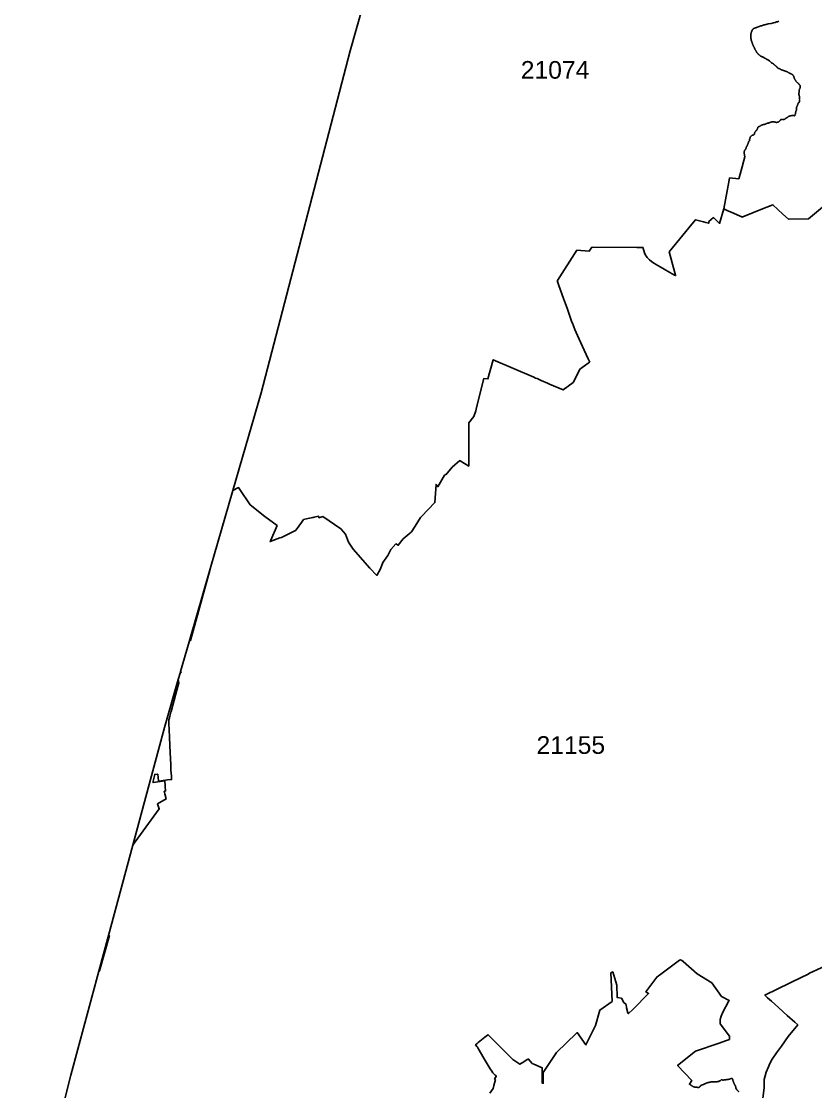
# Model space of a CAD drawing. Header units: inches. Extents: x 1341578 to 1502124, y 557203 to 748561.
# Drawn here: x 1352829 to 1376827, y 683758 to 716102 of the extents above; entities that cross this region are included whole.
import ezdxf
from ezdxf.enums import TextEntityAlignment as Align

# ---------------------------------------------------------------- set-up
doc = ezdxf.new("R2010")
doc.units = ezdxf.units.IN
doc.header["$MEASUREMENT"] = 0
doc.layers.add('Zipcode', color=7, linetype='Continuous')
doc.layers.add('ZipcodeAnno', color=7, linetype='Continuous')
doc.styles.add('Arial', font='arial.ttf')

msp = doc.modelspace()

# ---------------------------------------------------------------- linework, layer by layer
at = {"layer": 'Zipcode'}
for points in [[(1375712, 716104), (1375695, 716096), (1375675, 716089), (1375646, 716087), (1375628, 716078), (1375602, 716065), (1375556, 716054), (1375484, 716039), (1375389, 716027), (1375292, 716002), (1375270, 715995), (1375192, 715971), (1375187, 715971), (1375177, 715968), (1375167, 715965), (1375156, 715962), (1375148, 715958), (1375142, 715956), (1375129, 715951), (1375120, 715948), (1375110, 715945), (1375098, 715941), (1375085, 715936), (1375075, 715932), (1375059, 715924), (1375050, 715918), (1375038, 715913), (1375020, 715908), (1375006, 715904), (1374995, 715901), (1374985, 715898), (1374975, 715894), (1374965, 715889), (1374954, 715883), (1374944, 715876), (1374937, 715869), (1374930, 715860), (1374924, 715849), (1374915, 715843), (1374908, 715836), (1374901, 715814), (1374897, 715803), (1374893, 715789), (1374889, 715774), (1374883, 715762), (1374880, 715753), (1374876, 715738), (1374873, 715727), (1374871, 715716), (1374870, 715699), (1374870, 715688), (1374870, 715676), (1374870, 715666), (1374870, 715652), (1374871, 715639), (1374871, 715629), (1374871, 715618), (1374871, 715607), (1374872, 715596), (1374873, 715585), (1374875, 715575), (1374876, 715572), (1374877, 715565), (1374879, 715555), (1374881, 715546), (1374885, 715530), (1374889, 715515), (1374892, 715506), (1374896, 715494), (1374903, 715475), (1374906, 715464), (1374911, 715450), (1374915, 715439), (1374918, 715429), (1374923, 715416), (1374927, 715406), (1374931, 715395), (1374937, 715384), (1374943, 715372), (1374947, 715361), (1374952, 715348), (1374956, 715338), (1374966, 715320), (1374971, 715311), (1374976, 715302), (1374983, 715288), (1374988, 715274), (1374992, 715264), (1374997, 715255), (1375003, 715245), (1375009, 715236), (1375017, 715223), (1375022, 715214), (1375027, 715204), (1375033, 715193), (1375038, 715183), (1375043, 715173), (1375051, 715160), (1375058, 715152), (1375069, 715138), (1375077, 715129), (1375085, 715122), (1375092, 715114), (1375099, 715106), (1375109, 715099), (1375117, 715093), (1375130, 715082), (1375140, 715075), (1375148, 715068), (1375156, 715061), (1375166, 715052), (1375175, 715047), (1375194, 715038), (1375210, 715032), (1375220, 715030), (1375231, 715027), (1375244, 715021), (1375258, 715012), (1375270, 715005), (1375291, 714993), (1375300, 714988), (1375309, 714982), (1375317, 714976), (1375326, 714971), (1375335, 714966), (1375348, 714957), (1375362, 714949), (1375371, 714944), (1375386, 714936), (1375399, 714927), (1375412, 714919), (1375430, 714907), (1375442, 714897), (1375452, 714889), (1375461, 714881), (1375473, 714870), (1375489, 714856), (1375499, 714849), (1375513, 714840), (1375522, 714835), (1375532, 714831), (1375543, 714823), (1375551, 714817), (1375561, 714808), (1375568, 714800), (1375576, 714793), (1375586, 714787), (1375595, 714780), (1375606, 714771), (1375616, 714763), (1375626, 714754), (1375636, 714745), (1375644, 714738), (1375653, 714729), (1375660, 714722), (1375672, 714708), (1375680, 714701), (1375680, 714701), (1375689, 714693), (1375697, 714687), (1375707, 714683), (1375716, 714678), (1375726, 714674), (1375735, 714669), (1375745, 714664), (1375759, 714658), (1375768, 714654), (1375779, 714648), (1375789, 714643), (1375803, 714637), (1375813, 714632), (1375823, 714628), (1375838, 714623), (1375847, 714619), (1375858, 714616), (1375868, 714614), (1375879, 714610), (1375890, 714607), (1375900, 714604), (1375911, 714600), (1375922, 714595), (1375932, 714591), (1375942, 714587), (1375952, 714585), (1375958, 714583), (1375968, 714578), (1375978, 714574), (1375987, 714568), (1375996, 714562), (1376005, 714557), (1376014, 714552), (1376024, 714547), (1376033, 714542), (1376043, 714537), (1376053, 714532), (1376062, 714529), (1376074, 714524), (1376083, 714519), (1376092, 714514), (1376102, 714510), (1376111, 714506), (1376120, 714501), (1376131, 714496), (1376140, 714489), (1376144, 714480), (1376147, 714470), (1376153, 714462), (1376158, 714452), (1376165, 714444), (1376169, 714433), (1376171, 714420), (1376175, 714408), (1376176, 714398), (1376180, 714388), (1376187, 714379), (1376193, 714371), (1376197, 714360), (1376202, 714344), (1376210, 714334), (1376216, 714325), (1376221, 714314), (1376225, 714304), (1376230, 714295), (1376236, 714286), (1376246, 714277), (1376256, 714269), (1376263, 714263), (1376272, 714257), (1376280, 714250), (1376288, 714243), (1376296, 714235), (1376303, 714228), (1376311, 714220), (1376320, 714213), (1376327, 714203), (1376334, 714192), (1376342, 714183), (1376350, 714176), (1376357, 714167), (1376362, 714156), (1376363, 714145), (1376363, 714134), (1376362, 714124), (1376363, 714114), (1376360, 714099), (1376358, 714088), (1376355, 714078), (1376350, 714069), (1376345, 714059), (1376341, 714049), (1376337, 714040), (1376334, 714030), (1376331, 714019), (1376328, 714008), (1376328, 713997), (1376327, 713987), (1376328, 713976), (1376328, 713965), (1376328, 713954), (1376325, 713944), (1376322, 713934), (1376320, 713922), (1376321, 713911), (1376322, 713901), (1376323, 713890), (1376327, 713874), (1376330, 713866), (1376333, 713856), (1376336, 713844), (1376337, 713834), (1376339, 713823), (1376341, 713813), (1376342, 713802), (1376339, 713790), (1376338, 713779), (1376337, 713769), (1376337, 713759), (1376336, 713748), (1376335, 713737), (1376337, 713727), (1376337, 713716), (1376342, 713708), (1376345, 713698), (1376343, 713686), (1376340, 713677), (1376337, 713669), (1376336, 713667), (1376336, 713667), (1376332, 713658), (1376332, 713657), (1376326, 713649), (1376325, 713648), (1376325, 713648), (1376318, 713643), (1376308, 713641), (1376303, 713631), (1376297, 713621), (1376292, 713612), (1376289, 713602), (1376286, 713592), (1376283, 713583), (1376279, 713571), (1376276, 713560), (1376274, 713549), (1376270, 713540), (1376264, 713530), (1376258, 713521), (1376253, 713512), (1376250, 713501), (1376248, 713491), (1376249, 713480), (1376251, 713469), (1376253, 713458), (1376253, 713448), (1376253, 713437), (1376250, 713422), (1376244, 713413), (1376237, 713403), (1376233, 713393), (1376231, 713379), (1376230, 713369), (1376225, 713359), (1376222, 713349), (1376223, 713339), (1376222, 713329), (1376220, 713318), (1376220, 713307), (1376217, 713297), (1376209, 713290), (1376202, 713283), (1376202, 713273), (1376202, 713260), (1376197, 713251), (1376187, 713250), (1376175, 713253), (1376165, 713255), (1376154, 713254), (1376143, 713256), (1376132, 713260), (1376121, 713260), (1376107, 713257), (1376096, 713253), (1376085, 713251), (1376072, 713249), (1376061, 713248), (1376051, 713245), (1376040, 713242), (1376029, 713238), (1376020, 713233), (1376010, 713228), (1376001, 713221), (1375992, 713214), (1375985, 713205), (1375977, 713198), (1375967, 713195), (1375958, 713190), (1375949, 713185), (1375939, 713180), (1375930, 713175), (1375921, 713166), (1375914, 713159), (1375905, 713154), (1375896, 713149), (1375887, 713145), (1375877, 713140), (1375866, 713135), (1375856, 713132), (1375846, 713132), (1375835, 713134), (1375825, 713133), (1375813, 713131), (1375803, 713132), (1375790, 713132), (1375779, 713133), (1375769, 713130), (1375762, 713122), (1375759, 713112), (1375755, 713102), (1375749, 713094), (1375741, 713088), (1375732, 713082), (1375723, 713077), (1375715, 713071), (1375706, 713065), (1375696, 713060), (1375686, 713057), (1375676, 713054), (1375665, 713052), (1375655, 713051), (1375645, 713051), (1375634, 713051), (1375624, 713053), (1375614, 713055), (1375603, 713057), (1375593, 713059), (1375583, 713062), (1375573, 713064), (1375562, 713066), (1375550, 713067), (1375538, 713068), (1375528, 713067), (1375518, 713066), (1375507, 713065), (1375493, 713063), (1375482, 713059), (1375472, 713056), (1375462, 713052), (1375452, 713049), (1375443, 713045), (1375432, 713040), (1375422, 713036), (1375409, 713033), (1375397, 713030), (1375386, 713028), (1375376, 713025), (1375365, 713022), (1375353, 713017), (1375344, 713012), (1375329, 713006), (1375320, 713003), (1375309, 712999), (1375300, 712996), (1375291, 712992), (1375280, 712989), (1375266, 712988), (1375255, 712983), (1375242, 712981), (1375232, 712980), (1375221, 712980), (1375211, 712977), (1375201, 712972), (1375193, 712967), (1375184, 712960), (1375175, 712954), (1375166, 712948), (1375158, 712942), (1375148, 712936), (1375139, 712931), (1375130, 712927), (1375120, 712924), (1375110, 712921), (1375099, 712917), (1375089, 712909), (1375077, 712902), (1375077, 712892), (1375077, 712882), (1375075, 712871), (1375072, 712862), (1375067, 712852), (1375062, 712843), (1375057, 712832), (1375053, 712822), (1375047, 712814), (1375038, 712809), (1375030, 712802), (1375023, 712794), (1375017, 712784), (1375012, 712776), (1375005, 712767), (1374998, 712760), (1374993, 712751), (1374993, 712751), (1374989, 712741), (1374984, 712733), (1374981, 712722), (1374982, 712712), (1374981, 712701), (1374977, 712690), (1374971, 712681), (1374964, 712674), (1374954, 712671), (1374944, 712668), (1374934, 712666), (1374924, 712664), (1374913, 712661), (1374904, 712656), (1374895, 712648), (1374888, 712640), (1374879, 712634), (1374870, 712627), (1374863, 712620), (1374858, 712611), (1374858, 712610), (1374854, 712600), (1374854, 712589), (1374852, 712579), (1374846, 712571), (1374840, 712563), (1374835, 712552), (1374831, 712542), (1374830, 712532), (1374833, 712522), (1374836, 712513), (1374839, 712503), (1374830, 712498), (1374820, 712495), (1374814, 712487), (1374812, 712483), (1374808, 712473), (1374803, 712462), (1374800, 712453), (1374797, 712443), (1374793, 712433), (1374789, 712424), (1374785, 712414), (1374781, 712403), (1374777, 712394), (1374773, 712383), (1374769, 712373), (1374766, 712362), (1374760, 712354), (1374755, 712345), (1374750, 712336), (1374745, 712326), (1374740, 712317), (1374737, 712307), (1374733, 712296), (1374730, 712285), (1374727, 712275), (1374722, 712265), (1374718, 712256), (1374714, 712245), (1374709, 712236), (1374702, 712227), (1374695, 712219), (1374685, 712208), (1374680, 712199), (1374677, 712189), (1374674, 712178), (1374670, 712168), (1374666, 712160), (1374672, 712122), (1374691, 712009), (1374661, 711899), (1374610, 711708), (1374545, 711481), (1374507, 711347), (1374226, 711371), (1374213, 711303), (1374151, 710981), (1374053, 710435), (1373928, 709998), (1373744, 710175), (1373601, 710059), (1373600, 710002), (1373513, 710024), (1373442, 710042), (1373194, 710106), (1373087, 709975), (1372813, 709641), (1372401, 709139), (1372592, 708434), (1372595, 708421), (1372567, 708433), (1372496, 708469), (1372489, 708473), (1372418, 708514), (1372249, 708615), (1372131, 708685), (1371994, 708765), (1371955, 708790), (1371910, 708818), (1371870, 708844), (1371809, 708892), (1371776, 708925), (1371740, 708965), (1371716, 708999), (1371692, 709039), (1371662, 709103), (1371637, 709177), (1371619, 709239), (1371609, 709272), (1371597, 709272), (1371428, 709272), (1370073, 709278), (1370070, 709274), (1369989, 709158), (1369615, 709183), (1369029, 708274), (1369021, 708262), (1369028, 708239), (1369066, 708121), (1369107, 708008), (1369219, 707696), (1369224, 707683), (1369226, 707676), (1369326, 707403), (1369455, 707044), (1369474, 706991), (1369477, 706983), (1369477, 706983), (1369507, 706903), (1369520, 706867), (1369551, 706793), (1369631, 706611), (1369833, 706166), (1369950, 705907), (1369991, 705824), (1370002, 705807), (1369993, 705800), (1369985, 705794), (1369954, 705772), (1369840, 705689), (1369700, 705589), (1369508, 705195), (1369505, 705189), (1369197, 704967), (1368786, 705143), (1368723, 705171), (1368538, 705250), (1368409, 705306), (1368372, 705321), (1368368, 705323), (1368316, 705345), (1367085, 705874), (1366928, 705295), (1366801, 705308), (1366583, 704429), (1366560, 704336), (1366503, 704162), (1366348, 703968), (1366345, 702681), (1366345, 702664), (1366086, 702824), (1366079, 702828), (1365850, 702628), (1365653, 702401), (1365629, 702408), (1365616, 702386), (1365411, 702040), (1365359, 702108), (1365323, 701559), (1364918, 701136), (1364888, 701105), (1364729, 700844), (1364616, 700679), (1364545, 700618), (1364365, 700462), (1364216, 700268), (1364145, 700310), (1363991, 700137), (1363901, 699961), (1363750, 699745), (1363675, 699562), (1363567, 699359), (1363361, 699573), (1362849, 700153), (1362710, 700365), (1362622, 700600), (1362486, 700767), (1361935, 701136), (1361821, 701103), (1361807, 701146), (1361672, 701116), (1361648, 701111), (1361627, 701106), (1361540, 701089), (1361481, 701077), (1361356, 701052), (1361291, 700958), (1361132, 700732), (1361127, 700725), (1361076, 700700), (1360691, 700509), (1360684, 700507), (1360643, 700492), (1360344, 700379), (1360363, 700422), (1360557, 700862), (1360183, 701136), (1359738, 701494), (1359432, 701953), (1359394, 702011), (1359221, 701920), (1360077, 704879), (1362760, 715213), (1365679, 725483)], [(1377280, 710684), (1376611, 710135), (1376006, 710123), (1375839, 710279), (1375537, 710561), (1375170, 710412), (1374624, 710191), (1374607, 710184), (1374600, 710197), (1374528, 710228), (1374275, 710338), (1374253, 710348), (1374200, 710371), (1374053, 710435), (1374151, 710981), (1374213, 711303), (1374226, 711371), (1374507, 711347), (1374545, 711481), (1374610, 711708), (1374661, 711899), (1374691, 712009), (1374672, 712122), (1374666, 712160), (1374670, 712168), (1374674, 712178), (1374677, 712189), (1374680, 712199), (1374685, 712208), (1374695, 712219), (1374702, 712227), (1374709, 712236), (1374714, 712245), (1374718, 712256), (1374722, 712265), (1374727, 712275), (1374730, 712285), (1374733, 712296), (1374737, 712307), (1374740, 712317), (1374745, 712326), (1374750, 712336), (1374755, 712345), (1374760, 712354), (1374766, 712362), (1374769, 712373), (1374773, 712383), (1374777, 712394), (1374781, 712403), (1374785, 712414), (1374789, 712424), (1374793, 712433), (1374797, 712443), (1374800, 712453), (1374803, 712462), (1374808, 712473), (1374812, 712483), (1374814, 712487), (1374820, 712495), (1374830, 712498), (1374839, 712503), (1374836, 712513), (1374833, 712522), (1374830, 712532), (1374831, 712542), (1374835, 712552), (1374840, 712563), (1374846, 712571), (1374852, 712579), (1374854, 712589), (1374854, 712600), (1374858, 712610), (1374858, 712611), (1374863, 712620), (1374870, 712627), (1374879, 712634), (1374888, 712640), (1374895, 712648), (1374904, 712656), (1374913, 712661), (1374924, 712664), (1374934, 712666), (1374944, 712668), (1374954, 712671), (1374964, 712674), (1374971, 712681), (1374977, 712690), (1374981, 712701), (1374982, 712712), (1374981, 712722), (1374984, 712733), (1374989, 712741), (1374993, 712751), (1374993, 712751), (1374998, 712760), (1375005, 712767), (1375012, 712776), (1375017, 712784), (1375023, 712794), (1375030, 712802), (1375038, 712809), (1375047, 712814), (1375053, 712822), (1375057, 712832), (1375062, 712843), (1375067, 712852), (1375072, 712862), (1375075, 712871), (1375077, 712882), (1375077, 712892), (1375077, 712902), (1375089, 712909), (1375099, 712917), (1375110, 712921), (1375120, 712924), (1375130, 712927), (1375139, 712931), (1375148, 712936), (1375158, 712942), (1375166, 712948), (1375175, 712954), (1375184, 712960), (1375193, 712967), (1375201, 712972), (1375211, 712977), (1375221, 712980), (1375232, 712980), (1375242, 712981), (1375255, 712983), (1375266, 712988), (1375280, 712989), (1375291, 712992), (1375300, 712996), (1375309, 712999), (1375320, 713003), (1375329, 713006), (1375344, 713012), (1375353, 713017), (1375365, 713022), (1375376, 713025), (1375386, 713028), (1375397, 713030), (1375409, 713033), (1375422, 713036), (1375432, 713040), (1375443, 713045), (1375452, 713049), (1375462, 713052), (1375472, 713056), (1375482, 713059), (1375493, 713063), (1375507, 713065), (1375518, 713066), (1375528, 713067), (1375538, 713068), (1375550, 713067), (1375562, 713066), (1375573, 713064), (1375583, 713062), (1375593, 713059), (1375603, 713057), (1375614, 713055), (1375624, 713053), (1375634, 713051), (1375645, 713051), (1375655, 713051), (1375665, 713052), (1375676, 713054), (1375686, 713057), (1375696, 713060), (1375706, 713065), (1375715, 713071), (1375723, 713077), (1375732, 713082), (1375741, 713088), (1375749, 713094), (1375755, 713102), (1375759, 713112), (1375762, 713122), (1375769, 713130), (1375779, 713133), (1375790, 713132), (1375803, 713132), (1375813, 713131), (1375825, 713133), (1375835, 713134), (1375846, 713132), (1375856, 713132), (1375866, 713135), (1375877, 713140), (1375887, 713145), (1375896, 713149), (1375905, 713154), (1375914, 713159), (1375921, 713166), (1375930, 713175), (1375939, 713180), (1375949, 713185), (1375958, 713190), (1375967, 713195), (1375977, 713198), (1375985, 713205), (1375992, 713214), (1376001, 713221), (1376010, 713228), (1376020, 713233), (1376029, 713238), (1376040, 713242), (1376051, 713245), (1376061, 713248), (1376072, 713249), (1376085, 713251), (1376096, 713253), (1376107, 713257), (1376121, 713260), (1376132, 713260), (1376143, 713256), (1376154, 713254), (1376165, 713255), (1376175, 713253), (1376187, 713250), (1376197, 713251), (1376202, 713260), (1376202, 713273), (1376202, 713283), (1376209, 713290), (1376217, 713297), (1376220, 713307), (1376220, 713318), (1376222, 713329), (1376223, 713339), (1376222, 713349), (1376225, 713359), (1376230, 713369), (1376231, 713379), (1376233, 713393), (1376237, 713403), (1376244, 713413), (1376250, 713422), (1376253, 713437), (1376253, 713448), (1376253, 713458), (1376251, 713469), (1376249, 713480), (1376248, 713491), (1376250, 713501), (1376253, 713512), (1376258, 713521), (1376264, 713530), (1376270, 713540), (1376274, 713549), (1376276, 713560), (1376279, 713571), (1376283, 713583), (1376286, 713592), (1376289, 713602), (1376292, 713612), (1376297, 713621), (1376303, 713631), (1376308, 713641), (1376318, 713643), (1376325, 713648), (1376325, 713648), (1376326, 713649), (1376332, 713657), (1376332, 713658), (1376336, 713667), (1376336, 713667), (1376337, 713669), (1376340, 713677), (1376343, 713686), (1376345, 713698), (1376342, 713708), (1376337, 713716), (1376337, 713727), (1376335, 713737), (1376336, 713748), (1376337, 713759), (1376337, 713769), (1376338, 713779), (1376339, 713790), (1376342, 713802), (1376341, 713813), (1376339, 713823), (1376337, 713834), (1376336, 713844), (1376333, 713856), (1376330, 713866), (1376327, 713874), (1376323, 713890), (1376322, 713901), (1376321, 713911), (1376320, 713922), (1376322, 713934), (1376325, 713944), (1376328, 713954), (1376328, 713965), (1376328, 713976), (1376327, 713987), (1376328, 713997), (1376328, 714008), (1376331, 714019), (1376334, 714030), (1376337, 714040), (1376341, 714049), (1376345, 714059), (1376350, 714069), (1376355, 714078), (1376358, 714088), (1376360, 714099), (1376363, 714114), (1376362, 714124), (1376363, 714134), (1376363, 714145), (1376362, 714156), (1376357, 714167), (1376350, 714176), (1376342, 714183), (1376334, 714192), (1376327, 714203), (1376320, 714213), (1376311, 714220), (1376303, 714228), (1376296, 714235), (1376288, 714243), (1376280, 714250), (1376272, 714257), (1376263, 714263), (1376256, 714269), (1376246, 714277), (1376236, 714286), (1376230, 714295), (1376225, 714304), (1376221, 714314), (1376216, 714325), (1376210, 714334), (1376202, 714344), (1376197, 714360), (1376193, 714371), (1376187, 714379), (1376180, 714388), (1376176, 714398), (1376175, 714408), (1376171, 714420), (1376169, 714433), (1376165, 714444), (1376158, 714452), (1376153, 714462), (1376147, 714470), (1376144, 714480), (1376140, 714489), (1376131, 714496), (1376120, 714501), (1376111, 714506), (1376102, 714510), (1376092, 714514), (1376083, 714519), (1376074, 714524), (1376062, 714529), (1376053, 714532), (1376043, 714537), (1376033, 714542), (1376024, 714547), (1376014, 714552), (1376005, 714557), (1375996, 714562), (1375987, 714568), (1375978, 714574), (1375968, 714578), (1375958, 714583), (1375952, 714585), (1375942, 714587), (1375932, 714591), (1375922, 714595), (1375911, 714600), (1375900, 714604), (1375890, 714607), (1375879, 714610), (1375868, 714614), (1375858, 714616), (1375847, 714619), (1375838, 714623), (1375823, 714628), (1375813, 714632), (1375803, 714637), (1375789, 714643), (1375779, 714648), (1375768, 714654), (1375759, 714658), (1375745, 714664), (1375735, 714669), (1375726, 714674), (1375716, 714678), (1375707, 714683), (1375697, 714687), (1375689, 714693), (1375680, 714701), (1375680, 714701), (1375672, 714708), (1375660, 714722), (1375653, 714729), (1375644, 714738), (1375636, 714745), (1375626, 714754), (1375616, 714763), (1375606, 714771), (1375595, 714780), (1375586, 714787), (1375576, 714793), (1375568, 714800), (1375561, 714808), (1375551, 714817), (1375543, 714823), (1375532, 714831), (1375522, 714835), (1375513, 714840), (1375499, 714849), (1375489, 714856), (1375473, 714870), (1375461, 714881), (1375452, 714889), (1375442, 714897), (1375430, 714907), (1375412, 714919), (1375399, 714927), (1375386, 714936), (1375371, 714944), (1375362, 714949), (1375348, 714957), (1375335, 714966), (1375326, 714971), (1375317, 714976), (1375309, 714982), (1375300, 714988), (1375291, 714993), (1375270, 715005), (1375258, 715012), (1375244, 715021), (1375231, 715027), (1375220, 715030), (1375210, 715032), (1375194, 715038), (1375175, 715047), (1375166, 715052), (1375156, 715061), (1375148, 715068), (1375140, 715075), (1375130, 715082), (1375117, 715093), (1375109, 715099), (1375099, 715106), (1375092, 715114), (1375085, 715122), (1375077, 715129), (1375069, 715138), (1375058, 715152), (1375051, 715160), (1375043, 715173), (1375038, 715183), (1375033, 715193), (1375027, 715204), (1375022, 715214), (1375017, 715223), (1375009, 715236), (1375003, 715245), (1374997, 715255), (1374992, 715264), (1374988, 715274), (1374983, 715288), (1374976, 715302), (1374971, 715311), (1374966, 715320), (1374956, 715338), (1374952, 715348), (1374947, 715361), (1374943, 715372), (1374937, 715384), (1374931, 715395), (1374927, 715406), (1374923, 715416), (1374918, 715429), (1374915, 715439), (1374911, 715450), (1374906, 715464), (1374903, 715475), (1374896, 715494), (1374892, 715506), (1374889, 715515), (1374885, 715530), (1374881, 715546), (1374879, 715555), (1374877, 715565), (1374876, 715572), (1374875, 715575), (1374873, 715585), (1374872, 715596), (1374871, 715607), (1374871, 715618), (1374871, 715629), (1374871, 715639), (1374870, 715652), (1374870, 715666), (1374870, 715676), (1374870, 715688), (1374870, 715699), (1374871, 715716), (1374873, 715727), (1374876, 715738), (1374880, 715753), (1374883, 715762), (1374889, 715774), (1374893, 715789), (1374897, 715803), (1374901, 715814), (1374908, 715836), (1374915, 715843), (1374924, 715849), (1374930, 715860), (1374937, 715869), (1374944, 715876), (1374954, 715883), (1374965, 715889), (1374975, 715894), (1374985, 715898), (1374995, 715901), (1375006, 715904), (1375020, 715908), (1375038, 715913), (1375050, 715918), (1375059, 715924), (1375075, 715932), (1375085, 715936), (1375098, 715941), (1375110, 715945), (1375120, 715948), (1375129, 715951), (1375142, 715956), (1375148, 715958), (1375156, 715962), (1375167, 715965), (1375177, 715968), (1375187, 715971), (1375192, 715971), (1375270, 715995), (1375292, 716002), (1375389, 716027), (1375484, 716039), (1375556, 716054), (1375602, 716065), (1375628, 716078), (1375646, 716087), (1375675, 716089), (1375695, 716096), (1375712, 716104)], [(1352829, 678366), (1354327, 684260), (1355170, 687397), (1355192, 687402), (1355194, 687410), (1355487, 688473), (1355459, 688472), (1356192, 691203), (1356267, 691305), (1356992, 692305), (1356939, 692451), (1357204, 692603), (1357166, 692757), (1357147, 692834), (1357181, 692840), (1357168, 693146), (1356806, 693098), (1356815, 693137), (1356858, 693345), (1356941, 693350), (1356945, 693351), (1356951, 693351), (1356974, 693155), (1356977, 693136), (1357048, 693146), (1357109, 693158), (1357245, 693176), (1357366, 693186), (1357362, 693272), (1357361, 693295), (1357349, 693472), (1357343, 693646), (1357326, 693995), (1357306, 694464), (1357305, 694489), (1357298, 694667), (1357287, 694895), (1357282, 694975), (1357282, 694991), (1357300, 695058), (1357312, 695100), (1357345, 695222), (1357352, 695247), (1357500, 695783), (1357589, 696109), (1357569, 696214), (1357632, 696430), (1357655, 696423), (1357640, 696457), (1357898, 697350), (1357942, 697387), (1358537, 699551), (1358539, 699557), (1358537, 699558), (1359221, 701920), (1359394, 702011), (1359432, 701953), (1359738, 701494), (1360183, 701136), (1360557, 700862), (1360363, 700422), (1360344, 700379), (1360643, 700492), (1360684, 700507), (1360691, 700509), (1361076, 700700), (1361127, 700725), (1361132, 700732), (1361291, 700958), (1361356, 701052), (1361481, 701077), (1361540, 701089), (1361627, 701106), (1361648, 701111), (1361672, 701116), (1361807, 701146), (1361821, 701103), (1361935, 701136), (1362486, 700767), (1362622, 700600), (1362710, 700365), (1362849, 700153), (1363361, 699573), (1363567, 699359), (1363675, 699562), (1363750, 699745), (1363901, 699961), (1363991, 700137), (1364145, 700310), (1364216, 700268), (1364365, 700462), (1364545, 700618), (1364616, 700679), (1364729, 700844), (1364888, 701105), (1364918, 701136), (1365323, 701559), (1365359, 702108), (1365411, 702040), (1365616, 702386), (1365629, 702408), (1365653, 702401), (1365850, 702628), (1366079, 702828), (1366086, 702824), (1366345, 702664), (1366345, 702681), (1366348, 703968), (1366503, 704162), (1366560, 704336), (1366583, 704429), (1366801, 705308), (1366928, 705295), (1367085, 705874), (1368316, 705345), (1368368, 705323), (1368372, 705321), (1368409, 705306), (1368538, 705250), (1368723, 705171), (1368786, 705143), (1369197, 704967), (1369505, 705189), (1369508, 705195), (1369700, 705589), (1369840, 705689), (1369954, 705772), (1369985, 705794), (1369993, 705800), (1370002, 705807), (1369991, 705824), (1369950, 705907), (1369833, 706166), (1369631, 706611), (1369551, 706793), (1369520, 706867), (1369507, 706903), (1369477, 706983), (1369477, 706983), (1369474, 706991), (1369455, 707044), (1369326, 707403), (1369226, 707676), (1369224, 707683), (1369219, 707696), (1369107, 708008), (1369066, 708121), (1369028, 708239), (1369021, 708262), (1369029, 708274), (1369615, 709183), (1369989, 709158), (1370070, 709274), (1370073, 709278), (1371428, 709272), (1371597, 709272), (1371609, 709272), (1371619, 709239), (1371637, 709177), (1371662, 709103), (1371692, 709039), (1371716, 708999), (1371740, 708965), (1371776, 708925), (1371809, 708892), (1371870, 708844), (1371910, 708818), (1371955, 708790), (1371994, 708765), (1372131, 708685), (1372249, 708615), (1372418, 708514), (1372489, 708473), (1372496, 708469), (1372567, 708433), (1372595, 708421), (1372592, 708434), (1372401, 709139), (1372813, 709641), (1373087, 709975), (1373194, 710106), (1373442, 710042), (1373513, 710024), (1373600, 710002), (1373601, 710059), (1373744, 710175), (1373928, 709998), (1374053, 710435), (1374200, 710371), (1374253, 710348), (1374275, 710338), (1374528, 710228), (1374600, 710197), (1374607, 710184), (1374624, 710191), (1375170, 710412), (1375537, 710561), (1375839, 710279), (1376006, 710123), (1376611, 710135), (1377280, 710684)], [(1366988, 683710), (1367083, 683855), (1367106, 683944), (1367151, 684122), (1367127, 684143), (1367176, 684214), (1367182, 684224), (1367180, 684225), (1367148, 684252), (1367116, 684282), (1367077, 684326), (1367039, 684377), (1366997, 684443), (1366907, 684596), (1366815, 684751), (1366619, 685079), (1366609, 685097), (1366591, 685123), (1366554, 685172), (1366600, 685215), (1366632, 685241), (1366683, 685283), (1366834, 685400), (1366875, 685436), (1366908, 685467), (1366933, 685476), (1367118, 685292), (1367360, 685048), (1367380, 685029), (1367488, 684920), (1367677, 684732), (1367893, 684583), (1368006, 684656), (1368115, 684728), (1368139, 684743), (1368146, 684748), (1368266, 684609), (1368315, 684587), (1368566, 684472), (1368568, 684472), (1368566, 684019), (1368566, 684010), (1368597, 684010), (1368598, 684018), (1368598, 684332), (1368995, 684940), (1369602, 685523), (1369623, 685543), (1369885, 685169), (1370172, 685758), (1370311, 686222), (1370685, 686483), (1370684, 686490), (1370641, 687344), (1370700, 687375), (1370826, 686973), (1370830, 686614), (1370831, 686606), (1370960, 686581), (1371030, 686450), (1371108, 686388), (1371116, 686290), (1371158, 686141), (1371165, 686118), (1371167, 686111), (1371311, 686254), (1371782, 686723), (1371781, 686723), (1371701, 686771), (1372029, 687219), (1372078, 687256), (1372109, 687279), (1372710, 687729), (1372746, 687737), (1372832, 687690), (1372830, 687689), (1373250, 687314), (1373690, 687042), (1373984, 686632), (1374211, 686513), (1374192, 686482), (1374019, 686163), (1373976, 686038), (1373939, 685933), (1373943, 685807), (1374224, 685435), (1374221, 685334), (1374107, 685294), (1373911, 685226), (1373196, 684982), (1372657, 684549), (1373085, 684098), (1373016, 683979), (1373017, 683979), (1373025, 683973), (1373035, 683966), (1373044, 683960), (1373054, 683954), (1373063, 683948), (1373072, 683944), (1373082, 683939), (1373092, 683934), (1373101, 683929), (1373111, 683923), (1373119, 683917), (1373128, 683912), (1373138, 683905), (1373147, 683901), (1373155, 683898), (1373165, 683894), (1373175, 683892), (1373185, 683891), (1373197, 683890), (1373207, 683890), (1373219, 683889), (1373230, 683889), (1373241, 683889), (1373251, 683888), (1373261, 683886), (1373272, 683885), (1373284, 683886), (1373294, 683887), (1373305, 683890), (1373314, 683893), (1373324, 683898), (1373332, 683906), (1373335, 683916), (1373339, 683925), (1373346, 683933), (1373355, 683939), (1373364, 683944), (1373375, 683950), (1373386, 683955), (1373398, 683958), (1373409, 683962), (1373420, 683966), (1373430, 683971), (1373440, 683975), (1373459, 683983), (1373474, 683991), (1373484, 683998), (1373500, 684004), (1373510, 684007), (1373520, 684011), (1373532, 684015), (1373542, 684019), (1373552, 684023), (1373562, 684026), (1373575, 684029), (1373586, 684033), (1373606, 684038), (1373618, 684040), (1373628, 684042), (1373644, 684046), (1373654, 684048), (1373665, 684050), (1373677, 684051), (1373693, 684054), (1373704, 684054), (1373716, 684054), (1373729, 684053), (1373743, 684052), (1373754, 684051), (1373770, 684051), (1373780, 684051), (1373791, 684051), (1373807, 684051), (1373823, 684050), (1373833, 684051), (1373847, 684054), (1373857, 684057), (1373867, 684059), (1373878, 684061), (1373888, 684063), (1373899, 684065), (1373909, 684068), (1373918, 684073), (1373929, 684079), (1373938, 684085), (1373942, 684087), (1373952, 684090), (1373961, 684095), (1373968, 684102), (1373975, 684110), (1373983, 684116), (1373992, 684121), (1374003, 684118), (1374007, 684109), (1374017, 684104), (1374027, 684105), (1374037, 684107), (1374047, 684108), (1374057, 684109), (1374067, 684110), (1374078, 684112), (1374088, 684114), (1374099, 684114), (1374110, 684116), (1374121, 684118), (1374131, 684119), (1374143, 684121), (1374151, 684122), (1374154, 684123), (1374166, 684124), (1374177, 684125), (1374188, 684127), (1374199, 684128), (1374209, 684130), (1374219, 684132), (1374229, 684136), (1374238, 684137), (1374248, 684142), (1374256, 684148), (1374265, 684154), (1374274, 684158), (1374284, 684159), (1374295, 684155), (1374303, 684152), (1374305, 684151), (1374314, 684144), (1374320, 684135), (1374325, 684126), (1374328, 684116), (1374329, 684105), (1374331, 684094), (1374334, 684084), (1374337, 684074), (1374341, 684065), (1374346, 684054), (1374350, 684044), (1374354, 684032), (1374357, 684022), (1374360, 684011), (1374365, 684001), (1374370, 683992), (1374374, 683983), (1374378, 683973), (1374384, 683964), (1374390, 683955), (1374396, 683945), (1374401, 683935), (1374403, 683931), (1374407, 683925), (1374411, 683916), (1374415, 683904), (1374413, 683893), (1374413, 683878), (1374416, 683868), (1374421, 683858), (1374427, 683847), (1374433, 683838), (1374439, 683828), (1374445, 683820), (1374452, 683811), (1374459, 683802), (1374467, 683793), (1374474, 683785), (1374480, 683777), (1374489, 683770), (1374498, 683766), (1374498, 683766), (1374505, 683758)], [(1374505, 683758), (1374498, 683766), (1374498, 683766), (1374489, 683770), (1374480, 683777), (1374474, 683785), (1374467, 683793), (1374459, 683802), (1374452, 683811), (1374445, 683820), (1374439, 683828), (1374433, 683838), (1374427, 683847), (1374421, 683858), (1374416, 683868), (1374413, 683878), (1374413, 683893), (1374415, 683904), (1374411, 683916), (1374407, 683925), (1374403, 683931), (1374401, 683935), (1374396, 683945), (1374390, 683955), (1374384, 683964), (1374378, 683973), (1374374, 683983), (1374370, 683992), (1374365, 684001), (1374360, 684011), (1374357, 684022), (1374354, 684032), (1374350, 684044), (1374346, 684054), (1374341, 684065), (1374337, 684074), (1374334, 684084), (1374331, 684094), (1374329, 684105), (1374328, 684116), (1374325, 684126), (1374320, 684135), (1374314, 684144), (1374305, 684151), (1374303, 684152), (1374295, 684155), (1374284, 684159), (1374274, 684158), (1374265, 684154), (1374256, 684148), (1374248, 684142), (1374238, 684137), (1374229, 684136), (1374219, 684132), (1374209, 684130), (1374199, 684128), (1374188, 684127), (1374177, 684125), (1374166, 684124), (1374154, 684123), (1374151, 684122), (1374143, 684121), (1374131, 684119), (1374121, 684118), (1374110, 684116), (1374099, 684114), (1374088, 684114), (1374078, 684112), (1374067, 684110), (1374057, 684109), (1374047, 684108), (1374037, 684107), (1374027, 684105), (1374017, 684104), (1374007, 684109), (1374003, 684118), (1373992, 684121), (1373983, 684116), (1373975, 684110), (1373968, 684102), (1373961, 684095), (1373952, 684090), (1373942, 684087), (1373938, 684085), (1373929, 684079), (1373918, 684073), (1373909, 684068), (1373899, 684065), (1373888, 684063), (1373878, 684061), (1373867, 684059), (1373857, 684057), (1373847, 684054), (1373833, 684051), (1373823, 684050), (1373807, 684051), (1373791, 684051), (1373780, 684051), (1373770, 684051), (1373754, 684051), (1373743, 684052), (1373729, 684053), (1373716, 684054), (1373704, 684054), (1373693, 684054), (1373677, 684051), (1373665, 684050), (1373654, 684048), (1373644, 684046), (1373628, 684042), (1373618, 684040), (1373606, 684038), (1373586, 684033), (1373575, 684029), (1373562, 684026), (1373552, 684023), (1373542, 684019), (1373532, 684015), (1373520, 684011), (1373510, 684007), (1373500, 684004), (1373484, 683998), (1373474, 683991), (1373459, 683983), (1373440, 683975), (1373430, 683971), (1373420, 683966), (1373409, 683962), (1373398, 683958), (1373386, 683955), (1373375, 683950), (1373364, 683944), (1373355, 683939), (1373346, 683933), (1373339, 683925), (1373335, 683916), (1373332, 683906), (1373324, 683898), (1373314, 683893), (1373305, 683890), (1373294, 683887), (1373284, 683886), (1373272, 683885), (1373261, 683886), (1373251, 683888), (1373241, 683889), (1373230, 683889), (1373219, 683889), (1373207, 683890), (1373197, 683890), (1373185, 683891), (1373175, 683892), (1373165, 683894), (1373155, 683898), (1373147, 683901), (1373138, 683905), (1373128, 683912), (1373119, 683917), (1373111, 683923), (1373101, 683929), (1373092, 683934), (1373082, 683939), (1373072, 683944), (1373063, 683948), (1373054, 683954), (1373044, 683960), (1373035, 683966), (1373025, 683973), (1373017, 683979), (1373016, 683979), (1373085, 684098), (1372657, 684549), (1373196, 684982), (1373911, 685226), (1374107, 685294), (1374221, 685334), (1374224, 685435), (1373943, 685807), (1373939, 685933), (1373976, 686038), (1374019, 686163), (1374192, 686482), (1374211, 686513), (1373984, 686632), (1373690, 687042), (1373250, 687314), (1372830, 687689), (1372832, 687690), (1372746, 687737), (1372710, 687729), (1372109, 687279), (1372078, 687256), (1372029, 687219), (1371701, 686771), (1371781, 686723), (1371782, 686723), (1371311, 686254), (1371167, 686111), (1371165, 686118), (1371158, 686141), (1371116, 686290), (1371108, 686388), (1371030, 686450), (1370960, 686581), (1370831, 686606), (1370830, 686614), (1370826, 686973), (1370700, 687375), (1370641, 687344), (1370684, 686490), (1370685, 686483), (1370311, 686222), (1370172, 685758), (1369885, 685169), (1369623, 685543), (1369602, 685523), (1368995, 684940), (1368598, 684332), (1368598, 684018), (1368597, 684010), (1368566, 684010), (1368566, 684019), (1368568, 684472), (1368566, 684472), (1368315, 684587), (1368266, 684609), (1368146, 684748), (1368139, 684743), (1368115, 684728), (1368006, 684656), (1367893, 684583), (1367677, 684732), (1367488, 684920), (1367380, 685029), (1367360, 685048), (1367118, 685292), (1366933, 685476), (1366908, 685467), (1366875, 685436), (1366834, 685400), (1366683, 685283), (1366632, 685241), (1366600, 685215), (1366554, 685172), (1366591, 685123), (1366609, 685097), (1366619, 685079), (1366815, 684751), (1366907, 684596), (1366997, 684443), (1367039, 684377), (1367077, 684326), (1367116, 684282), (1367148, 684252), (1367180, 684225), (1367182, 684224), (1367176, 684214), (1367127, 684143), (1367151, 684122), (1367106, 683944), (1367083, 683855), (1366988, 683710)], [(1375236, 683560), (1375275, 683875), (1375269, 684120), (1375336, 684349), (1375402, 684503), (1375449, 684606), (1375511, 684740), (1375649, 684929), (1375794, 685132), (1375996, 685427), (1376286, 685781), (1376199, 685857), (1375967, 686057), (1375847, 686168), (1375701, 686298), (1375490, 686494), (1375378, 686593), (1375295, 686677), (1376430, 687231), (1376537, 687282), (1376600, 687312), (1376647, 687334), (1377346, 687659)], [(1377346, 687659), (1376647, 687334), (1376600, 687312), (1376537, 687282), (1376430, 687231), (1375295, 686677), (1375378, 686593), (1375490, 686494), (1375701, 686298), (1375847, 686168), (1375967, 686057), (1376199, 685857), (1376286, 685781), (1375996, 685427), (1375794, 685132), (1375649, 684929), (1375511, 684740), (1375449, 684606), (1375402, 684503), (1375336, 684349), (1375269, 684120), (1375275, 683875), (1375236, 683560)]]:
    msp.add_lwpolyline(points, dxfattribs=at)
for points in [[(1357942, 697387), (1357898, 697350), (1358537, 699558), (1358539, 699557), (1358537, 699551)], [(1357640, 696457), (1357655, 696423), (1357632, 696430)], [(1357349, 693472), (1357361, 693295), (1357362, 693272), (1357366, 693186), (1357245, 693176), (1357109, 693158), (1357048, 693146), (1356977, 693136), (1356974, 693155), (1356951, 693351), (1356945, 693351), (1356941, 693350), (1356858, 693345), (1356815, 693137), (1356806, 693098), (1357168, 693146), (1357181, 692840), (1357147, 692834), (1357166, 692757), (1357204, 692603), (1356939, 692451), (1356992, 692305), (1356267, 691305), (1356192, 691203), (1357150, 694766), (1357569, 696214), (1357589, 696109), (1357500, 695783), (1357352, 695247), (1357345, 695222), (1357312, 695100), (1357300, 695058), (1357282, 694991), (1357282, 694975), (1357287, 694895), (1357298, 694667), (1357305, 694489), (1357306, 694464), (1357326, 693995), (1357343, 693646)], [(1355192, 687402), (1355170, 687397), (1355459, 688472), (1355487, 688473), (1355194, 687410)]]:
    msp.add_lwpolyline(points, close=True, dxfattribs=at)

# ---------------------------------------------------------------- texts
at = {"layer": 'ZipcodeAnno', "color": 18, "style": 'Arial'}
for s, p in [('21074', (1368954, 714210)), ('21155', (1369431, 693805))]:
    msp.add_text(s, height=533.3, dxfattribs=at).set_placement(p, align=Align.BOTTOM_CENTER)

doc.saveas('drawing.dxf')
